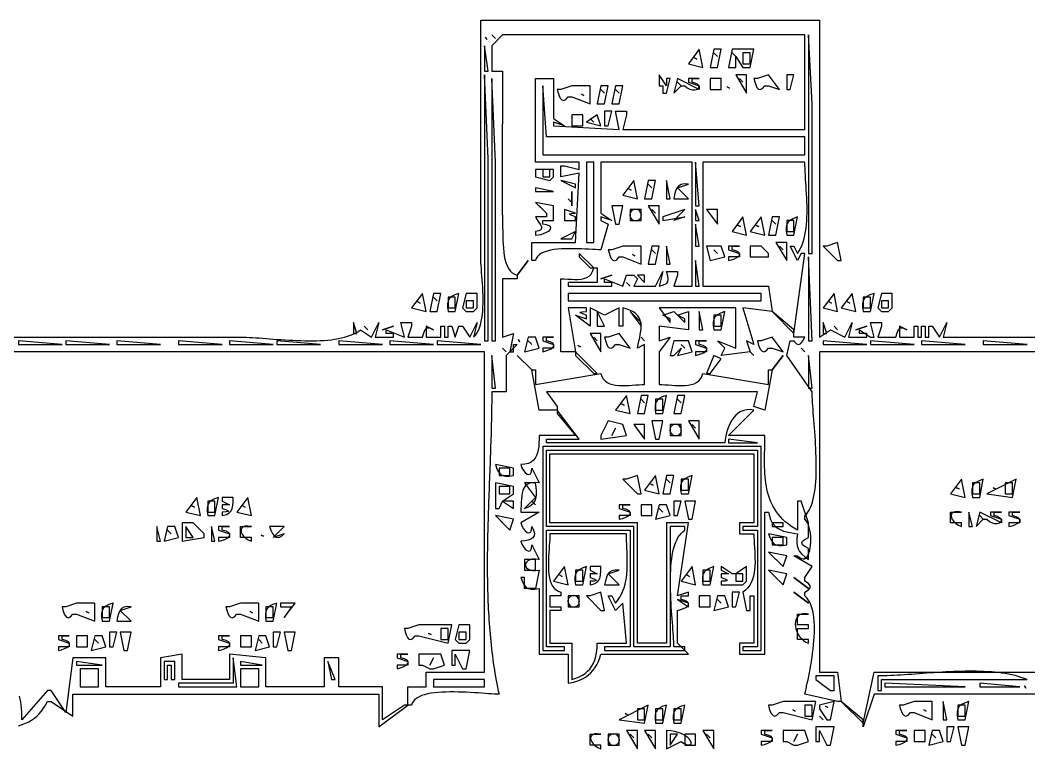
# Model space of a CAD drawing. Extents: x 0 to 1224, y 0 to 792.
# Drawn here: x 452.5 to 729.5, y 433 to 633 of the extents above; entities that cross this region are included whole.
import ezdxf

# ---------------------------------------------------------------- set-up
doc = ezdxf.new("R2010")
doc.units = 0
doc.layers.add('C7', color=7, linetype='CONTINUOUS')

msp = doc.modelspace()

# ---------------------------------------------------------------- linework, layer by layer
at = {"layer": 'C7'}
for points in [[(427, 546), (513, 546), (513.7589, 545.9922), (514.5584, 545.9701), (515.3956, 545.9352), (516.268, 545.8893), (517.1728, 545.834), (518.1074, 545.7709), (519.0689, 545.7016), (520.0548, 545.628), (521.0623, 545.5515), (522.0887, 545.4739), (523.1313, 545.3968), (524.1874, 545.3218), (525.2544, 545.2507), (526.3294, 545.185), (527.4099, 545.1265), (528.4932, 545.0767), (529.5764, 545.0374), (530.6569, 545.0102), (531.7321, 544.9967), (532.7992, 544.9986), (533.8555, 545.0175), (534.8983, 545.0552), (535.925, 545.1132), (536.9327, 545.1933), (537.9189, 545.297), (538.8808, 545.426), (539.8158, 545.582), (540.721, 545.7667), (541.5939, 545.9816), (542.4317, 546.2285), (543.2317, 546.509), (543.9912, 546.8247), (544.7076, 547.1774), (545.3781, 547.5685), (546, 548), (549, 546), (551, 550), (550, 546), (555, 546), (555, 547), (553, 547), (553, 548), (558, 546), (557, 550), (560, 550), (560, 549), (559, 546), (563, 546), (563.3352, 547.2246), (563.6949, 548.0889), (564.187, 548.5409), (564.9194, 548.5285), (566, 548), (564, 549), (564, 548), (564, 546), (567, 546), (568, 546), (568, 549), (569, 549), (569, 546), (570, 546), (570, 549), (571, 549), (572, 546), (573, 549), (574, 549), (576, 546), (578, 550), (577, 546), (577.5088, 546.5196), (577.9519, 547.1248), (578.3332, 547.8085), (578.6566, 548.5639), (578.9259, 549.384), (579.1452, 550.2618), (579.3184, 551.1903), (579.4493, 552.1627), (579.5419, 553.1718), (579.6001, 554.2109), (579.6279, 555.2729), (579.6291, 556.3509), (579.6077, 557.4378), (579.5675, 558.5269), (579.5126, 559.611), (579.4469, 560.6833), (579.3741, 561.7368), (579.2984, 562.7645), (579.2235, 563.7595), (579.1535, 564.7148), (579.0922, 565.6234), (579.0436, 566.4785), (579.0115, 567.273), (579, 568), (579, 633), (672, 633), (672, 546), (675, 548), (679, 546), (681, 550), (680, 546), (685, 546), (685, 547), (683, 547), (683, 548), (686, 546), (687, 546), (686, 550), (689, 550), (689, 549), (688, 546), (693, 546), (693.3352, 547.2246), (693.6949, 548.0889), (694.187, 548.5409), (694.9194, 548.5285), (696, 548), (694, 549), (694, 548), (694, 546), (697, 546), (698, 546), (698, 549), (699, 549), (699, 546), (700, 546), (700, 549), (701, 549), (701, 546), (702, 546), (702, 549), (703, 549), (705, 546), (707, 550), (706, 546), (1159, 546)], [(585, 629), (582, 626), (582, 619), (585, 619), (584.9993, 618.0012), (584.9975, 617.0022), (584.9946, 616.003), (584.9906, 615.0037), (584.9857, 614.0041), (584.98, 613.0045), (584.9735, 612.0047), (584.9664, 611.0047), (584.9587, 610.0047), (584.9505, 609.0045), (584.9419, 608.0042), (584.933, 607.0039), (584.9239, 606.0034), (584.9147, 605.0029), (584.9055, 604.0023), (584.8963, 603.0016), (584.8873, 602.0009), (584.8785, 601.0002), (584.87, 599.9994), (584.862, 598.9987), (584.8545, 597.9979), (584.8475, 596.9971), (584.8413, 595.9964), (584.8358, 594.9957), (584.8313, 593.995), (584.8276, 592.9943), (584.825, 591.9937), (584.8236, 590.9932), (584.8234, 589.9928), (584.8245, 588.9924), (584.827, 587.9921), (584.831, 586.992), (584.8367, 585.9919), (584.8439, 584.992), (584.853, 583.9922), (584.8639, 582.9926), (584.8768, 581.9931), (584.8917, 580.9937), (584.9087, 579.9946), (584.928, 578.9956), (584.9495, 577.9969), (584.9735, 576.9983), (585, 576), (585.0162, 575.2123), (585.0286, 574.3435), (585.0447, 573.4101), (585.0721, 572.4289), (585.1181, 571.4165), (585.1903, 570.3897), (585.2962, 569.3651), (585.4432, 568.3595), (585.6389, 567.3895), (585.8907, 566.4719), (586.2062, 565.6232), (586.5927, 564.8603), (587.0579, 564.1999), (587.6092, 563.6585), (588.254, 563.253), (589, 563), (589, 562), (585, 562), (585, 546), (588, 547), (587, 542), (588, 542), (588, 544), (589, 544), (586, 541), (586, 531), (582, 531), (581.9983, 530.0316), (581.9935, 529.0603), (581.9857, 528.0862), (581.975, 527.1092), (581.9615, 526.1296), (581.9454, 525.1473), (581.9269, 524.1625), (581.906, 523.1752), (581.883, 522.1855), (581.8579, 521.1935), (581.8309, 520.1993), (581.8022, 519.203), (581.7718, 518.2046), (581.7399, 517.2042), (581.7067, 516.2019), (581.6723, 515.1978), (581.6369, 514.1919), (581.6005, 513.1844), (581.5633, 512.1753), (581.5255, 511.1647), (581.4872, 510.1527), (581.4486, 509.1394), (581.4097, 508.1248), (581.3708, 507.109), (581.3319, 506.0921), (581.2932, 505.0742), (581.2549, 504.0554), (581.2171, 503.0357), (581.1799, 502.0153), (581.1434, 500.9942), (581.1079, 499.9724), (581.0734, 498.9501), (581.0401, 497.9274), (581.0081, 496.9043), (580.9777, 495.8809), (580.9488, 494.8573), (580.9216, 493.8336), (580.8964, 492.8099), (580.8732, 491.7861), (580.8522, 490.7625), (580.8335, 489.7391), (580.8172, 488.7159), (580.8036, 487.6932), (580.7926, 486.6708), (580.7846, 485.649), (580.7795, 484.6277), (580.7777, 483.6072), (580.7791, 482.5874), (580.784, 481.5684), (580.7924, 480.5504), (580.8046, 479.5334), (580.8206, 478.5174), (580.8406, 477.5026), (580.8648, 476.4891), (580.8933, 475.4769), (580.9262, 474.4661), (580.9636, 473.4567), (581.0058, 472.449), (581.0528, 471.4429), (581.1047, 470.4385), (581.1618, 469.4359), (581.2242, 468.4352), (581.292, 467.4365), (581.3653, 466.4398), (581.4444, 465.4453), (581.5292, 464.453), (581.62, 463.4629), (581.717, 462.4753), (581.8202, 461.4901), (581.9297, 460.5074), (582.0459, 459.5273), (582.1686, 458.55), (582.2982, 457.5754), (582.4348, 456.6037), (582.5784, 455.6349), (582.7293, 454.6691), (582.8876, 453.7064), (583.0534, 452.7469), (583.2268, 451.7907), (583.408, 450.8378), (583.5972, 449.8883), (583.7945, 448.9423), (584, 448), (583.4012, 448.0095), (582.7149, 448.0363), (581.9488, 448.0774), (581.1109, 448.1296), (580.2091, 448.1901), (579.2513, 448.2559), (578.2453, 448.324), (577.1991, 448.3913), (576.1206, 448.455), (575.0177, 448.5121), (573.8983, 448.5595), (572.7703, 448.5942), (571.6416, 448.6134), (570.5201, 448.614), (569.4136, 448.593), (568.3302, 448.5474), (567.2777, 448.4743), (566.264, 448.3707), (565.297, 448.2336), (564.3846, 448.06), (563.5347, 447.847), (562.7553, 447.5915), (562.0542, 447.2905), (561.4393, 446.9412), (560.9185, 446.5404), (560.4997, 446.0853), (560.1909, 445.5728), (560, 445), (559, 445), (559, 450), (564, 450), (564, 454), (580, 454), (580, 542), (435, 542)], [(582, 629), (583, 628), (582, 629)], [(733, 542), (672, 542), (672, 454), (677, 454), (678, 446), (677, 446), (668, 448), (668.1487, 448.6659), (668.312, 449.3994), (668.4871, 450.1952), (668.6713, 451.0479), (668.8616, 451.952), (669.0554, 452.902), (669.2497, 453.8927), (669.4418, 454.9186), (669.629, 455.9742), (669.8083, 457.0542), (669.9769, 458.1531), (670.1322, 459.2655), (670.2712, 460.386), (670.3912, 461.5093), (670.4893, 462.6298), (670.5628, 463.7422), (670.6089, 464.841), (670.6247, 465.9209), (670.6074, 466.9764), (670.5543, 468.0021), (670.4625, 468.9927), (670.3293, 469.9426), (670.1518, 470.8465), (669.9272, 471.6989), (669.6527, 472.4945), (669.3256, 473.2278), (668.9429, 473.8934), (668.502, 474.4859), (668, 475), (668, 476), (668.9628, 476.6364), (669.4442, 477.2182), (669.4442, 477.7817), (668.9628, 478.3635), (668, 479), (668, 480), (670, 483), (665, 486), (666, 486), (666.5409, 485.5106), (667.0398, 485.2205), (667.4962, 485.1135), (667.9097, 485.1733), (668.2799, 485.3837), (668.6065, 485.7285), (668.889, 486.1915), (669.1271, 486.7564), (669.3204, 487.4071), (669.4684, 488.1273), (669.5708, 488.9009), (669.6272, 489.7115), (669.6373, 490.5429), (669.6005, 491.3791), (669.5165, 492.2036), (669.385, 493.0004), (669.2055, 493.7532), (668.9776, 494.4458), (668.701, 495.0619), (668.3752, 495.5854), (668, 496), (668, 497), (668.4431, 497.4439), (668.8456, 497.9621), (669.2091, 498.5506), (669.5351, 499.2052), (669.8254, 499.922), (670.0816, 500.697), (670.3052, 501.5261), (670.498, 502.4052), (670.6616, 503.3305), (670.7976, 504.2977), (670.9076, 505.303), (670.9933, 506.3422), (671.0563, 507.4114), (671.0983, 508.5064), (671.1208, 509.6234), (671.1255, 510.7582), (671.1141, 511.9069), (671.0881, 513.0653), (671.0493, 514.2295), (670.9991, 515.3955), (670.9394, 516.5591), (670.8717, 517.7165), (670.7976, 518.8635), (670.7189, 519.9961), (670.637, 521.1103), (670.5537, 522.2021), (670.4705, 523.2675), (670.3892, 524.3023), (670.3113, 525.3026), (670.2385, 526.2644), (670.1724, 527.1836), (670.1147, 528.0562), (670.0669, 528.8782), (670.0308, 529.6455), (670.0079, 530.3541), (670, 531), (663, 541), (664, 545), (665, 545), (665.7356, 544.1613), (666.3654, 543.9429), (666.9273, 544.2438), (667.4595, 544.9631), (668, 546), (665, 546), (665, 547), (668, 569), (667, 569), (666, 567), (664, 571), (665, 571), (666, 569), (666.4638, 569.727), (666.8726, 570.4999), (667.2295, 571.3154), (667.5374, 572.1701), (667.7993, 573.0604), (668.0183, 573.9832), (668.1972, 574.9348), (668.3392, 575.9121), (668.4473, 576.9115), (668.5244, 577.9296), (668.5736, 578.9631), (668.5978, 580.0086), (668.6, 581.0627), (668.5834, 582.1219), (668.5508, 583.1829), (668.5052, 584.2423), (668.4498, 585.2967), (668.3874, 586.3426), (668.3212, 587.3768), (668.254, 588.3957), (668.1889, 589.3961), (668.1289, 590.3744), (668.077, 591.3274), (668.0362, 592.2516), (668.0095, 593.1436), (668, 594), (640, 594), (640, 560), (658, 560), (659, 553), (651, 554), (654, 544), (652, 545), (653, 542), (645, 541), (646, 543), (644, 545), (649, 543), (649, 554), (628, 554), (631, 550), (631, 551), (629, 552), (632, 553), (635, 550), (635, 551), (633, 552), (636, 553), (636, 548), (628, 549), (628, 545), (631, 546), (628, 542), (628, 533), (628.7819, 532.9817), (629.621, 532.935), (630.504, 532.8718), (631.4179, 532.8041), (632.3494, 532.7438), (633.2853, 532.703), (634.2127, 532.6936), (635.1182, 532.7276), (635.9888, 532.817), (636.8113, 532.9737), (637.5726, 533.2099), (638.2595, 533.5373), (638.8588, 533.968), (639.3574, 534.5141), (639.7422, 535.1874), (640, 536), (658, 533), (658, 537), (659, 537), (657, 526), (654, 527), (655, 531), (597, 531), (600, 527), (600, 526), (595, 526), (593, 537), (594, 537), (594, 533), (612, 536), (612.2577, 535.1874), (612.6425, 534.5141), (613.1411, 533.968), (613.7404, 533.5373), (614.4273, 533.2099), (615.1886, 532.9737), (616.0111, 532.817), (616.8817, 532.7276), (617.7872, 532.6936), (618.7146, 532.703), (619.6505, 532.7438), (620.582, 532.8041), (621.4959, 532.8718), (622.3789, 532.935), (623.218, 532.9817), (624, 533), (624, 544), (622, 543), (622.2197, 543.9788), (622.4348, 544.9312), (622.6328, 545.8546), (622.8013, 546.7462), (622.9279, 547.6035), (623.0002, 548.4237), (623.0057, 549.2042), (622.9319, 549.9423), (622.7666, 550.6353), (622.4972, 551.2806), (622.1113, 551.8754), (621.5965, 552.4172), (620.9404, 552.9032), (620.1306, 553.3308), (619.1546, 553.6972), (618, 554), (618, 549), (617, 549), (617, 554), (613, 552), (609, 554), (609, 549), (605, 552), (608, 551), (608, 552), (607.0021, 552.3548), (606.4176, 552.6342), (606.3321, 552.8361), (606.831, 552.9587), (608, 553), (608, 554), (603, 554), (605, 542), (601, 542), (601, 562), (601.9253, 561.9784), (602.8691, 561.9293), (603.8164, 561.8757), (604.752, 561.8406), (605.6608, 561.8472), (606.5276, 561.9186), (607.3373, 562.0778), (608.0748, 562.348), (608.7249, 562.7522), (609.2726, 563.3135), (609.7026, 564.0551), (610, 565), (611, 565), (611, 561), (603, 561), (603, 560), (615, 560), (615, 561), (613, 561), (613, 562), (618, 560), (619, 563), (621, 563), (622, 562), (621, 560), (627, 560), (629, 564), (628, 560), (629.1973, 560.3221), (629.9753, 560.7105), (630.3893, 561.2187), (630.4946, 561.9005), (630.3464, 562.8097), (630, 564), (633, 564), (633, 563), (632, 560), (637, 560), (637, 594), (612, 594), (612, 581), (612, 580), (615, 578), (612, 579), (612, 578), (614, 577), (612, 570), (611.3062, 570.0081), (610.5159, 570.0343), (609.6419, 570.0733), (608.6967, 570.12), (607.693, 570.1691), (606.6435, 570.2153), (605.5607, 570.2534), (604.4574, 570.2782), (603.3463, 570.2843), (602.2398, 570.2667), (601.1508, 570.2199), (600.0918, 570.1389), (599.0755, 570.0182), (598.1145, 569.8528), (597.2215, 569.6373), (596.4092, 569.3666), (595.6902, 569.0353), (595.0771, 568.6382), (594.5826, 568.1701), (594.2193, 567.6258), (594, 567), (593, 567), (593, 572), (605, 572), (606, 591), (601, 590), (601, 593), (602, 593), (606, 592), (606, 594), (594, 594), (594, 617), (599, 617), (599, 607), (599, 606), (602, 604), (599, 605), (599, 604), (617, 603), (616, 608), (619, 608), (619, 607), (618, 603), (668, 603), (668, 629), (585, 629)], [(669, 629), (669, 569), (670, 569), (670, 610), (669, 629)], [(580.333313, 628.333313), (580.666687, 627.666687), (580.333313, 628.333313)], [(580, 626), (580, 619), (581, 619), (580, 626)], [(639, 625), (636, 621), (640, 620), (639, 625)], [(643, 625), (642, 620), (643, 620), (644, 620), (645, 625), (643, 625)], [(643, 624), (644, 623), (643, 624)], [(648, 625), (647, 620), (648, 620), (649, 620), (649, 623), (651, 620), (653, 620), (654, 625), (648, 625)], [(648, 624), (649, 623), (648, 624)], [(651, 624), (651, 621), (653, 621), (653, 624), (651, 624)], [(637.666687, 622.666687), (638.333313, 622.333313), (637.666687, 622.666687)], [(580, 618), (580, 545), (581, 545), (581, 595), (580, 618)], [(628, 618), (628, 615), (629, 615), (629, 613), (630, 613), (631, 617), (630, 617), (630, 615), (628, 618)], [(649, 618), (652, 613), (652, 618), (649, 618)], [(658, 618), (655, 617), (654, 617), (654.2118, 616.0964), (654.4905, 615.2551), (654.8393, 614.5622), (655.2614, 614.104), (655.7601, 613.9667), (656.3385, 614.2366), (657, 615), (658, 615), (661, 614), (658, 618)], [(663, 618), (663, 614), (664, 614), (665, 618), (663, 618)], [(582, 617), (582, 545), (583, 545), (583, 594), (582, 617)], [(596, 615), (596, 596), (668, 596), (668, 601), (597, 601), (596, 615)], [(604, 615), (601, 614), (600, 614), (600.2117, 613.0964), (600.4904, 612.2551), (600.8392, 611.5622), (601.2614, 611.1041), (601.7601, 610.9668), (602.3385, 611.2367), (603, 612), (604, 612), (609, 610), (609, 615), (604, 615)], [(612, 615), (611, 610), (612, 610), (613, 610), (614, 615), (612, 615)], [(616, 615), (615, 610), (616, 610), (617, 610), (618, 615), (616, 615)], [(636, 617), (636, 616), (639, 615), (639, 614), (633, 617), (632, 613), (634, 615), (635, 615), (635.7083, 614.4303), (636.4155, 614.0652), (637.0924, 613.879), (637.7098, 613.8458), (638.2384, 613.9399), (638.6491, 614.1356), (638.9126, 614.4071), (638.9997, 614.7286), (638.8812, 615.0744), (638.5279, 615.4187), (637.9105, 615.7358), (637, 616), (637, 617), (639, 617), (636, 617)], [(633, 616), (634, 615), (633, 616)], [(642, 617), (642, 614), (643, 614), (644, 614), (645, 614), (645, 617), (644, 617), (642, 617)], [(650, 617), (651, 616), (650, 617)], [(606.666687, 612.666687), (607.333313, 612.333313), (606.666687, 612.666687)], [(612, 614), (613, 613), (612, 614)], [(616, 614), (617, 613), (616, 614)], [(646.666687, 614.666687), (647.333313, 614.333313), (646.666687, 614.666687)], [(604, 607), (604, 604), (605, 604), (606, 604), (607, 604), (607, 607), (606, 607), (604, 607)], [(608, 605), (612, 604), (611, 607), (608, 605)], [(613, 608), (613, 604), (614, 604), (615, 608), (613, 608)], [(609, 606), (610, 605), (609, 606)], [(608, 594), (608, 572), (610, 572), (610, 594), (608, 594)], [(638, 594), (638, 582), (639, 582), (638, 594)], [(594, 592), (594, 590), (598, 589), (599, 590), (599, 592), (594, 592)], [(596, 592), (596, 590), (598, 590), (598, 592), (596, 592)], [(601, 589), (605, 587), (605, 588), (601, 589)], [(621, 589), (618, 585), (622, 584), (621, 589)], [(625, 589), (624, 584), (625, 584), (626, 584), (627, 589), (625, 589)], [(625, 588), (626, 587), (625, 588)], [(630, 589), (630, 584), (631, 584), (630, 589)], [(632, 584), (636, 584), (633, 587), (636, 588), (634.866, 588.0624), (633.9871, 587.8794), (633.3227, 587.4714), (632.8323, 586.859), (632.4754, 586.0626), (632.2114, 585.1028), (632, 584)], [(594, 587), (594, 586), (599, 586), (594, 587)], [(604, 586), (604, 582), (604, 586)], [(619.666687, 586.666687), (620.333313, 586.333313), (619.666687, 586.666687)], [(594, 583), (597, 580), (597, 579), (594, 579), (594.4769, 578.2033), (594.9554, 577.4909), (595.3664, 576.8629), (595.6411, 576.3197), (595.7107, 575.8615), (595.5063, 575.4886), (594.959, 575.2013), (594, 575), (594, 574), (594.735, 574.0641), (595.4817, 574.2083), (596.2056, 574.4188), (596.8722, 574.6816), (597.4469, 574.9828), (597.8953, 575.3086), (598.1828, 575.645), (598.275, 575.9781), (598.1373, 576.2941), (597.7352, 576.579), (597.0343, 576.8189), (596, 577), (596, 578), (599, 578), (599, 582), (594, 583)], [(595, 582), (596, 581), (595, 582)], [(603, 584), (604, 583), (603, 584)], [(615, 582), (616, 577), (617, 577), (618, 582), (615, 582)], [(625, 582), (628, 577), (628, 582), (625, 582)], [(602, 581), (602, 578), (605, 578), (605, 579), (604.0021, 579.3549), (603.4176, 579.6342), (603.3321, 579.8361), (603.831, 579.9587), (605, 580), (602, 581)], [(620.602661, 580.843384), (620.0654, 580.2691), (619.8974, 579.6017), (620.0357, 578.9351), (620.4177, 578.3633), (620.9804, 577.9802), (621.6612, 577.88), (622.3973, 578.1566), (622.9344, 578.7307), (623.1024, 579.3981), (622.9641, 580.0647), (622.5822, 580.6366), (622.0194, 581.0196), (621.3386, 581.1199), (620.6026, 580.8434)], [(620, 581), (620, 578), (623, 578), (623, 581), (620, 581)], [(626, 581), (627, 580), (626, 581)], [(629, 579), (629, 578), (635, 579), (632, 578), (635, 581), (629, 579)], [(638, 581), (638, 578), (639, 578), (638, 581)], [(641, 581), (644, 577), (644, 581), (643, 581), (641, 581)], [(651, 579), (648, 575), (652, 574), (651, 579)], [(656, 579), (653, 575), (657, 574), (656, 579)], [(659, 579), (658, 574), (659, 574), (660, 574), (661, 579), (659, 579)], [(663, 574), (665, 574), (666, 579), (664.8519, 578.5726), (663.991, 578.1199), (663.389, 577.5998), (663.0172, 576.9699), (662.8475, 576.1881), (662.8512, 575.2122), (663, 574)], [(638, 577), (638, 571), (639, 571), (638, 577)], [(649.666687, 576.666687), (650.333313, 576.333313), (649.666687, 576.666687)], [(654.666687, 576.666687), (655.333313, 576.333313), (654.666687, 576.666687)], [(659, 578), (660, 577), (659, 578)], [(663, 578), (663, 575), (665, 575), (665, 578), (663, 578)], [(601, 573), (604, 573), (605, 575), (601, 573)], [(618, 571), (615, 570), (614, 570), (614.2117, 569.0964), (614.4904, 568.2551), (614.8392, 567.5622), (615.2614, 567.104), (615.7601, 566.9667), (616.3385, 567.2366), (617, 568), (618, 568), (623, 566), (623, 571), (618, 571)], [(626, 571), (625, 566), (626, 566), (627, 566), (628, 571), (626, 571)], [(630, 571), (630, 566), (631, 566), (630, 571)], [(641, 571), (642, 567), (646, 568), (645, 571), (641, 571)], [(647, 571), (647, 570), (650, 569), (650, 568), (647, 568), (647, 567), (647.8899, 567.2117), (648.6848, 567.4919), (649.342, 567.8242), (649.8187, 568.1925), (650.0722, 568.5802), (650.0599, 568.9711), (649.7388, 569.3489), (649.0665, 569.6973), (648, 570), (648, 571), (650, 571), (647, 571)], [(653, 571), (653, 568), (654, 568), (658, 568), (658, 569), (656, 571), (653, 571)], [(660, 572), (663, 567), (663, 572), (660, 572)], [(661, 571), (662, 570), (661, 571)], [(677, 572), (674, 571), (673, 571), (677, 567), (678, 567), (677, 572)], [(606, 569), (606, 568), (609, 565), (610, 565), (606, 569)], [(620.666687, 568.666687), (621.333313, 568.333313), (620.666687, 568.666687)], [(626, 570), (627, 569), (626, 570)], [(643, 570), (644, 569), (643, 570)], [(669, 568), (669, 545), (670, 545), (669, 568)], [(592, 567), (589, 563), (592, 567)], [(638, 567), (638, 560), (639, 560), (638, 567)], [(612, 562), (615, 563), (612, 562)], [(622, 563), (624, 561), (624, 563), (622, 563)], [(619, 561), (620, 560), (619, 561)], [(563, 558), (560, 554), (564, 553), (563, 558)], [(566, 558), (565, 553), (566, 553), (567, 553), (568, 558), (566, 558)], [(566, 557), (567, 556), (566, 557)], [(570, 553), (572, 553), (573, 558), (571.8519, 557.5726), (570.991, 557.1199), (570.389, 556.5998), (570.0172, 555.9699), (569.8475, 555.1881), (569.8512, 554.2122), (570, 553)], [(570, 557), (570, 554), (572, 554), (572, 557), (570, 557)], [(575, 558), (574, 554), (575, 553), (577, 553), (578, 554), (578, 558), (575, 558)], [(603, 558), (603, 556), (656, 556), (656, 558), (603, 558)], [(676, 558), (673, 554), (677, 553), (676, 558)], [(681, 558), (678, 554), (682, 553), (681, 558)], [(684, 553), (686, 553), (687, 558), (685.8519, 557.5726), (684.991, 557.1199), (684.389, 556.5998), (684.0172, 555.9699), (683.8475, 555.1881), (683.8512, 554.2122), (684, 553)], [(684, 557), (684, 554), (686, 554), (686, 557), (684, 557)], [(689, 558), (688, 554), (689, 553), (691, 553), (692, 554), (692, 558), (689, 558)], [(561.666687, 555.666687), (562.333313, 555.333313), (561.666687, 555.666687)], [(575, 556), (575, 554), (577, 554), (577, 556), (575, 556)], [(674.666687, 555.666687), (675.333313, 555.333313), (674.666687, 555.666687)], [(679.666687, 555.666687), (680.333313, 555.333313), (679.666687, 555.666687)], [(689, 556), (689, 554), (691, 554), (691, 556), (689, 556)], [(611, 553), (611, 549), (612, 549), (613, 549), (611, 553)], [(620, 553), (623, 549), (623, 550), (620, 553)], [(639, 553), (639, 548), (640, 548), (639, 553)], [(643, 548), (645, 548), (646, 553), (644.8519, 552.5726), (643.991, 552.1199), (643.389, 551.5998), (643.0172, 550.9699), (642.8475, 550.1881), (642.8512, 549.2122), (643, 548)], [(643, 552), (643, 549), (645, 549), (645, 552), (643, 552)], [(659, 553), (665, 547), (665, 548), (659, 553)], [(544, 550), (544, 547), (545, 547), (544, 550)], [(547, 549), (548, 548), (547, 549)], [(552, 548), (555, 549), (552, 548)], [(673, 550), (673, 547), (674, 547), (673, 550)], [(676, 549), (677, 548), (676, 549)], [(682, 548), (685, 549), (682, 548)], [(592, 546), (591, 542), (595, 543), (594, 546), (592, 546)], [(596, 546), (596, 545), (599, 544), (599, 543), (596, 543), (596, 542), (596.8898, 542.2117), (597.6847, 542.4919), (598.3419, 542.8242), (598.8187, 543.1924), (599.0722, 543.5801), (599.0598, 543.9711), (598.7388, 544.3489), (598.0664, 544.6973), (597, 545), (597, 546), (599, 546), (596, 546)], [(609, 547), (612, 542), (612, 547), (609, 547)], [(610, 546), (611, 545), (610, 546)], [(617, 547), (614, 546), (613, 546), (613.2118, 545.0964), (613.4905, 544.2551), (613.8393, 543.5622), (614.2614, 543.104), (614.7601, 542.9667), (615.3385, 543.2366), (616, 544), (617, 544), (620, 543), (617, 547)], [(623, 546), (624, 545), (623, 546)], [(659, 546), (656, 545), (655, 545), (655.2117, 544.0964), (655.4904, 543.2551), (655.8392, 542.5622), (656.2613, 542.104), (656.76, 541.9667), (657.3385, 542.2366), (658, 543), (659, 543), (662, 542), (659, 546)], [(452, 545), (452, 544), (464, 544), (452, 545)], [(465, 545), (465, 544), (477, 544), (465, 545)], [(479, 545), (479, 544), (491, 544), (479, 545)], [(496, 545), (496, 544), (508, 544), (496, 545)], [(510, 545), (510, 544), (522, 544), (510, 545)], [(523, 545), (523, 544), (535, 544), (523, 545)], [(540, 545), (540, 544), (552, 544), (540, 545)], [(554, 545), (554, 544), (566, 544), (554, 545)], [(567, 545), (567, 544), (579, 544), (567, 545)], [(585, 543), (586, 542), (585, 543)], [(589.333313, 545.333313), (589.666687, 544.666687), (589.333313, 545.333313)], [(592, 545), (593, 544), (592, 545)], [(605.666687, 543.666687), (606.333313, 543.333313), (605.666687, 543.666687)], [(632, 545), (631, 541), (632, 541), (634, 543), (633, 541), (637, 542), (636, 545), (632, 545)], [(634, 544), (635, 543), (634, 544)], [(638, 545), (638, 544), (641, 543), (641, 542), (638, 542), (638, 541), (638.8898, 541.2117), (639.6847, 541.4919), (640.3419, 541.8242), (640.8187, 542.1924), (641.0722, 542.5801), (641.0599, 542.9711), (640.7389, 543.3489), (640.0665, 543.6973), (639, 544), (639, 545), (641, 545), (638, 545)], [(667, 543), (668, 542), (667, 543)], [(673, 545), (673, 544), (685, 544), (673, 545)], [(686, 545), (686, 544), (698, 544), (686, 545)], [(700, 545), (700, 544), (712, 544), (700, 545)], [(717, 545), (717, 544), (729, 544), (717, 545)], [(582, 541), (582, 532), (583, 532), (582, 541)], [(589, 541), (593, 537), (589, 541)], [(605, 542), (605, 541), (610, 536), (611, 536), (605, 542)], [(643, 541), (641, 536), (642, 536), (645, 540), (643, 541)], [(653, 542), (654, 541), (653, 542)], [(662, 541), (659, 537), (662, 541)], [(669, 541), (669, 532), (670, 532), (669, 541)], [(619, 530), (616, 526), (620, 525), (619, 530)], [(623, 530), (622, 525), (623, 525), (624, 525), (625, 530), (623, 530)], [(627, 525), (629, 525), (630, 530), (628.8519, 529.5726), (627.991, 529.12), (627.389, 528.5998), (627.0172, 527.9699), (626.8475, 527.1881), (626.8512, 526.2122), (627, 525)], [(633, 530), (632, 525), (633, 525), (634, 525), (635, 530), (633, 530)], [(617.666687, 527.666687), (618.333313, 527.333313), (617.666687, 527.666687)], [(623, 529), (624, 528), (623, 529)], [(627, 529), (627, 526), (629, 526), (629, 529), (627, 529)], [(633, 529), (634, 528), (633, 529)], [(646, 517), (597, 517), (597, 518), (606, 518), (600, 526), (600, 525), (605, 519), (595, 519), (594.9856, 517.9644), (594.9556, 516.9597), (594.8928, 515.9967), (594.7798, 515.0864), (594.5994, 514.2395), (594.3344, 513.467), (593.9674, 512.7796), (593.4813, 512.1882), (592.8588, 511.7037), (592.0825, 511.3369), (591.1353, 511.0987), (590, 511), (590.2717, 510.1614), (590.6803, 509.4138), (591.1721, 508.8136), (591.6935, 508.4172), (592.1906, 508.2812), (592.6098, 508.462), (592.8975, 509.0161), (593, 510), (595, 506), (593.9364, 506.0959), (593.0409, 506.0391), (592.2986, 505.8421), (591.6946, 505.5174), (591.2142, 505.0776), (590.8424, 504.535), (590.5644, 503.9023), (590.3655, 503.1919), (590.2307, 502.4164), (590.1452, 501.5883), (590.0943, 500.72), (590.063, 499.8242), (590.0365, 498.9134), (590, 498), (595, 498), (590, 495), (590.2717, 494.1614), (590.6803, 493.4138), (591.1721, 492.8136), (591.6935, 492.4172), (592.1906, 492.2812), (592.6098, 492.462), (592.8975, 493.0161), (593, 494), (593.5029, 492.993), (593.7052, 492.1528), (593.6318, 491.4683), (593.3075, 490.9287), (592.7573, 490.5229), (592.006, 490.2401), (591.0786, 490.0695), (590, 490), (590.2717, 489.1614), (590.6803, 488.4138), (591.1721, 487.8136), (591.6935, 487.4172), (592.1906, 487.2812), (592.6098, 487.462), (592.8975, 488.0161), (593, 489), (595, 485), (594.0012, 485.0882), (593.1561, 485.0369), (592.4646, 484.8691), (591.9268, 484.6083), (591.5426, 484.2776), (591.3122, 483.9004), (591.2353, 483.4999), (591.3122, 483.0994), (591.5426, 482.7222), (591.9268, 482.3915), (592.4646, 482.1307), (593.1561, 481.963), (594.0012, 481.9116), (595, 482), (594, 477), (591, 477), (591, 480), (590, 480), (590.4272, 478.8519), (590.8799, 477.9911), (591.4, 477.389), (592.0299, 477.0172), (592.8117, 476.8474), (593.7877, 476.8511), (595, 477), (595, 459), (603, 459), (603, 451), (604.0949, 451.2055), (605.1151, 451.4732), (606.0625, 451.8049), (606.9394, 452.2021), (607.7478, 452.6665), (608.4898, 453.1997), (609.1674, 453.8035), (609.7828, 454.4795), (610.3381, 455.2293), (610.8354, 456.0546), (611.2767, 456.957), (611.6642, 457.9382), (612, 459), (636, 459), (633, 462), (633, 471), (633.8898, 471.2117), (634.6847, 471.4919), (635.3419, 471.8242), (635.8187, 472.1925), (636.0722, 472.5802), (636.0599, 472.9711), (635.7389, 473.3489), (635.0665, 473.6973), (634, 474), (634, 475), (636, 475), (636, 476), (633, 475), (636, 495), (630, 495), (630, 462), (622, 462), (622, 495), (598, 495), (598, 514), (654, 514), (654, 495), (650, 495), (650, 492), (654, 492), (654.0144, 491.1297), (654.0523, 490.2155), (654.1053, 489.2652), (654.1648, 488.2866), (654.2226, 487.2877), (654.2703, 486.276), (654.2994, 485.2596), (654.3017, 484.2463), (654.2686, 483.2437), (654.1919, 482.2599), (654.0632, 481.3025), (653.874, 480.3795), (653.6159, 479.4985), (653.2807, 478.6676), (652.8598, 477.8945), (652.345, 477.1869), (651.7279, 476.5528), (651, 476), (652, 471), (653, 471), (653, 475), (654, 475), (654, 462), (650, 462), (650, 459), (657, 459), (657, 498), (658, 498), (658.2374, 496.9076), (658.5582, 495.9682), (658.9607, 495.1682), (659.4434, 494.494), (660.0047, 493.932), (660.643, 493.4687), (661.3566, 493.0905), (662.1441, 492.7837), (663.0037, 492.5348), (663.934, 492.3303), (664.9333, 492.1565), (666, 492), (665.8117, 490.7627), (665.7594, 489.6886), (665.8556, 488.7476), (666.1126, 487.9102), (666.5431, 487.1465), (667.1594, 486.4268), (667.9742, 485.7212), (669, 485), (669, 488), (667.9764, 488.5348), (667.3622, 489.0278), (667.1575, 489.4999), (667.3622, 489.972), (667.9763, 490.4651), (669, 491), (669, 492), (669, 495), (667, 501), (666, 501), (666, 493), (665.055, 493.5509), (664.1773, 494.1252), (663.3644, 494.7222), (662.6139, 495.3411), (661.9233, 495.9815), (661.2901, 496.6425), (660.712, 497.3236), (660.1865, 498.0242), (659.7111, 498.7436), (659.2835, 499.4811), (658.901, 500.2361), (658.5615, 501.0081), (658.2622, 501.7962), (658.001, 502.5999), (657.7752, 503.4186), (657.5824, 504.2516), (657.4203, 505.0982), (657.2863, 505.9578), (657.1781, 506.8298), (657.0931, 507.7136), (657.029, 508.6084), (656.9832, 509.5137), (656.9534, 510.4288), (656.9371, 511.3531), (656.9319, 512.2859), (656.9353, 513.2265), (656.9449, 514.1744), (656.9582, 515.1289), (656.9728, 516.0893), (656.9863, 517.0551), (656.9961, 518.0255), (657, 519), (647, 519), (654, 526), (652.9899, 526.1241), (652.0573, 526.0832), (651.2, 525.8916), (650.4157, 525.5634), (649.7025, 525.1128), (649.0581, 524.554), (648.4803, 523.9013), (647.967, 523.1687), (647.5161, 522.3706), (647.1255, 521.5211), (646.7928, 520.6345), (646.5161, 519.7248), (646.2932, 518.8064), (646.1218, 517.8934), (646, 517)], [(614, 523), (612, 519), (612, 518), (619, 519), (618, 522), (614, 523)], [(616, 521), (615, 519), (616, 521)], [(621, 522), (624, 518), (624, 522), (623, 522), (621, 522)], [(626, 523), (627, 518), (628, 518), (629, 523), (626, 523)], [(631.602661, 521.843384), (631.0654, 521.2691), (630.8974, 520.6017), (631.0358, 519.9351), (631.4177, 519.3632), (631.9804, 518.9802), (632.6612, 518.88), (633.3973, 519.1566), (633.9344, 519.7307), (634.1024, 520.3981), (633.9641, 521.0647), (633.5822, 521.6366), (633.0194, 522.0196), (632.3386, 522.1199), (631.6026, 521.8434)], [(631, 522), (631, 519), (634, 519), (634, 522), (631, 522)], [(636, 523), (639, 518), (639, 523), (636, 523)], [(637, 522), (638, 521), (637, 522)], [(647, 518), (647, 517), (655, 517), (647, 518)], [(596, 516), (596, 460), (602, 460), (602, 461), (597, 461), (597, 493), (620, 493), (620, 461), (613, 461), (613, 460), (635, 460), (635, 461), (632, 461), (631.9918, 461.6554), (631.9685, 462.3717), (631.9321, 463.1446), (631.8843, 463.97), (631.827, 464.8438), (631.7622, 465.7618), (631.6916, 466.7199), (631.6172, 467.7139), (631.5408, 468.7397), (631.4643, 469.7932), (631.3896, 470.8702), (631.3186, 471.9666), (631.2531, 473.0782), (631.1949, 474.2008), (631.1461, 475.3304), (631.1083, 476.4628), (631.0836, 477.5939), (631.0738, 478.7195), (631.0807, 479.8354), (631.1063, 480.9375), (631.1524, 482.0218), (631.2209, 483.084), (631.3136, 484.12), (631.4324, 485.1256), (631.5793, 486.0967), (631.756, 487.0293), (631.9645, 487.919), (632.2066, 488.7618), (632.4842, 489.5536), (632.7991, 490.2902), (633.1533, 490.9674), (633.5486, 491.5811), (633.9869, 492.1272), (634.4701, 492.6015), (635, 493), (635, 494), (631, 494), (631, 461), (621, 461), (621, 494), (597, 494), (597, 515), (655, 515), (655, 494), (651, 494), (651, 493), (655, 493), (655, 461), (651, 461), (651, 460), (656, 460), (656, 516), (596, 516)], [(583, 511), (583.4272, 509.8519), (583.8799, 508.9911), (584.4, 508.389), (585.0299, 508.0172), (585.8117, 507.8474), (586.7877, 507.8511), (588, 508), (588, 510), (583, 511)], [(584, 510), (584, 508), (587, 508), (587, 510), (584, 510)], [(622, 508), (619, 507), (618, 507), (622, 503), (623, 503), (622, 508)], [(627, 508), (624, 504), (628, 503), (627, 508)], [(630, 508), (629, 503), (630, 503), (631, 503), (632, 508), (630, 508)], [(630, 507), (631, 506), (630, 507)], [(634, 503), (636, 503), (637, 508), (635.8519, 507.5726), (634.9911, 507.12), (634.389, 506.5998), (634.0173, 505.97), (633.8475, 505.1882), (633.8512, 504.2122), (634, 503)], [(634, 507), (634, 504), (636, 504), (636, 507), (634, 507)], [(711, 507), (708, 503), (712, 502), (711, 507)], [(714, 502), (716, 502), (717, 507), (715.8519, 506.5726), (714.9911, 506.12), (714.389, 505.5998), (714.0173, 504.9699), (713.8475, 504.1881), (713.8512, 503.2122), (714, 502)], [(718, 503), (725, 502), (726, 507), (718, 503)], [(583, 506), (583, 499), (584, 499), (585, 501), (588, 499), (588, 500), (588, 501), (585, 501), (588, 503), (588, 505), (583, 506)], [(584, 505), (584, 503), (587, 503), (587, 505), (584, 505)], [(591, 506), (594, 502), (591, 499), (592.1163, 499.4525), (592.9674, 499.9711), (593.5829, 500.5623), (593.9927, 501.2327), (594.2266, 501.9887), (594.3145, 502.8369), (594.2861, 503.7838), (594.1713, 504.836), (594, 506), (591, 506)], [(625.666687, 505.666656), (626.333313, 505.333344), (625.666687, 505.666656)], [(709.666687, 504.666656), (710.333313, 504.333344), (709.666687, 504.666656)], [(714, 506), (714, 503), (716, 503), (716, 506), (714, 506)], [(719.666687, 504.666656), (720.333313, 504.333344), (719.666687, 504.666656)], [(723, 506), (723, 503), (725, 503), (725, 506), (723, 506)], [(501, 502), (498, 498), (502, 497), (501, 502)], [(504, 497), (506, 497), (507, 502), (505.8519, 501.5726), (504.9911, 501.12), (504.389, 500.5998), (504.0172, 499.97), (503.8474, 499.1882), (503.8511, 498.2122), (504, 497)], [(508, 502), (508, 501), (510, 500), (508, 500), (508, 499), (508.9978, 498.645), (509.5823, 498.3657), (509.6678, 498.1638), (509.1689, 498.0412), (508, 498), (508, 497), (509.1243, 497.3259), (509.919, 497.7538), (510.4426, 498.3001), (510.7538, 498.9814), (510.9113, 499.8141), (510.9738, 500.8148), (511, 502), (508, 502)], [(515, 502), (512, 498), (516, 497), (515, 502)], [(499.666656, 499.666656), (500.333344, 499.333344), (499.666656, 499.666656)], [(504, 501), (504, 498), (506, 498), (506, 501), (504, 501)], [(513.666687, 499.666656), (514.333313, 499.333344), (513.666687, 499.666656)], [(593, 501), (594, 500), (593, 501)], [(617, 500), (617, 499), (620, 498), (620, 497), (617, 497), (617, 496), (617.8898, 496.2117), (618.6847, 496.4919), (619.3419, 496.8242), (619.8187, 497.1925), (620.0722, 497.5802), (620.0599, 497.9711), (619.7389, 498.3489), (619.0665, 498.6973), (618, 499), (618, 500), (620, 500), (617, 500)], [(623, 500), (623, 497), (624, 497), (625, 497), (626, 497), (626, 500), (625, 500), (623, 500)], [(628, 500), (627, 496), (631, 497), (630, 500), (628, 500)], [(628, 499), (629, 498), (628, 499)], [(632, 501), (632, 497), (633, 497), (634, 501), (632, 501)], [(635, 501), (636, 496), (637, 496), (638, 501), (635, 501)], [(583, 497), (587, 493), (588, 496), (583, 497)], [(584, 496), (585, 495), (584, 496)], [(711, 494), (711, 495), (708, 495), (708, 498), (711, 498), (709.9802, 498.1463), (709.1989, 498.0889), (708.6445, 497.8617), (708.3055, 497.4985), (708.1705, 497.0334), (708.2279, 496.5002), (708.4663, 495.9328), (708.8742, 495.3651), (709.4401, 494.8312), (710.1525, 494.3648), (711, 494)], [(713, 498), (713, 494), (714, 494), (713, 498)], [(719, 498), (719, 497), (722, 496), (722, 495), (716, 498), (715, 494), (717, 496), (718, 496), (718.7083, 495.4303), (719.4155, 495.0652), (720.0925, 494.8789), (720.7098, 494.8458), (721.2384, 494.9399), (721.6491, 495.1356), (721.9126, 495.4071), (721.9997, 495.7286), (721.8812, 496.0744), (721.5279, 496.4187), (720.9105, 496.7358), (720, 497), (720, 498), (722, 498), (719, 498)], [(716, 497), (717, 496), (716, 497)], [(724, 498), (724, 497), (727, 496), (727, 495), (724, 495), (724, 494), (724.8898, 494.2117), (725.6848, 494.4919), (726.342, 494.8242), (726.8187, 495.1925), (727.0723, 495.5802), (727.0599, 495.9711), (726.7389, 496.3489), (726.0665, 496.6973), (725, 497), (725, 498), (727, 498), (724, 498)], [(490, 494), (490, 490), (491, 490), (490, 494)], [(493, 494), (492, 490), (496, 491), (495, 494), (493, 494)], [(497, 495), (497, 490), (503, 491), (503, 492), (500, 495), (497, 495)], [(498, 494), (498, 491), (499, 491), (500, 491), (498, 494)], [(505, 494), (505, 490), (506, 490), (505, 494)], [(507, 494), (507, 493), (510, 492), (510, 491), (507, 491), (507, 490), (507.8898, 490.2117), (508.6847, 490.4919), (509.3419, 490.8242), (509.8187, 491.1924), (510.0723, 491.5801), (510.0599, 491.9711), (509.7389, 492.3489), (509.0665, 492.6973), (508, 493), (508, 494), (510, 494), (507, 494)], [(516, 490), (516, 491), (513, 491), (513, 494), (516, 494), (514.9802, 494.1463), (514.1989, 494.0889), (513.6445, 493.8617), (513.3055, 493.4985), (513.1705, 493.0334), (513.2279, 492.5002), (513.4663, 491.9328), (513.8742, 491.3651), (514.4401, 490.8312), (515.1525, 490.3648), (516, 490)], [(521, 494), (521.3568, 493.0001), (521.7618, 492.1368), (522.229, 491.471), (522.7723, 491.0636), (523.4059, 490.9753), (524.1438, 491.2671), (525, 492), (522, 491), (525, 494), (521, 494)], [(659, 495), (659, 494), (662, 494), (662, 495), (659, 495)], [(493, 493), (494, 492), (493, 493)], [(518.666687, 491.666656), (519.333313, 491.333344), (518.666687, 491.666656)], [(598, 492), (597.985, 491.2954), (597.9449, 490.5112), (597.8867, 489.659), (597.8175, 488.7502), (597.7444, 487.7966), (597.6745, 486.8097), (597.6149, 485.8012), (597.5726, 484.7827), (597.5548, 483.7656), (597.5685, 482.7618), (597.6209, 481.7827), (597.7189, 480.84), (597.8698, 479.9452), (598.0806, 479.11), (598.3583, 478.346), (598.7102, 477.6648), (599.1431, 477.078), (599.6644, 476.5972), (600.281, 476.234), (601, 476), (601, 475), (598, 475), (598, 472), (601, 472), (601, 471), (598, 471), (598, 462), (604, 462), (604, 452), (605.0755, 452.3479), (606.0419, 452.7491), (606.9042, 453.2044), (607.6677, 453.7146), (608.3375, 454.2804), (608.9187, 454.9025), (609.4165, 455.5818), (609.836, 456.3189), (610.1826, 457.1147), (610.4612, 457.9699), (610.6771, 458.8853), (610.8354, 459.8616), (610.9413, 460.8995), (611, 462), (619, 462), (618, 473), (616, 471), (614, 475), (615, 475), (616, 473), (616.621, 473.7839), (617.1597, 474.601), (617.6215, 475.4487), (618.0119, 476.3243), (618.3363, 477.2252), (618.6002, 478.1488), (618.8091, 479.0925), (618.9684, 480.0536), (619.0835, 481.0296), (619.16, 482.0179), (619.2033, 483.0158), (619.2189, 484.0208), (619.2122, 485.0302), (619.1886, 486.0413), (619.1537, 487.0517), (619.1129, 488.0586), (619.0717, 489.0595), (619.0355, 490.0518), (619.0097, 491.0328), (619, 492), (598, 492)], [(658, 492), (658.4272, 490.8519), (658.8799, 489.9911), (659.4, 489.389), (660.0299, 489.0172), (660.8117, 488.8474), (661.7877, 488.8511), (663, 489), (663, 491), (658, 492)], [(659, 491), (659, 489), (662, 489), (662, 491), (659, 491)], [(591, 485), (591, 482), (594, 482), (594, 485), (591, 485)], [(658, 487), (662, 483), (663, 486), (658, 487)], [(659, 486), (660, 485), (659, 486)], [(602, 483), (599, 479), (603, 478), (602, 483)], [(605, 478), (607, 478), (608, 483), (606.8519, 482.5726), (605.9911, 482.12), (605.389, 481.5998), (605.0173, 480.97), (604.8475, 480.1882), (604.8512, 479.2122), (605, 478)], [(605, 482), (605, 479), (607, 479), (607, 482), (605, 482)], [(609, 483), (609, 482), (611, 481), (609, 481), (609, 480), (609.9978, 479.645), (610.5822, 479.3657), (610.6678, 479.1638), (610.1688, 479.0412), (609, 479), (609, 478), (610.1243, 478.3259), (610.919, 478.7538), (611.4426, 479.3001), (611.7538, 479.9814), (611.9113, 480.8141), (611.9738, 481.8148), (612, 483), (609, 483)], [(613, 478), (617, 478), (614, 481), (617, 482), (615.866, 482.0624), (614.9871, 481.8794), (614.3227, 481.4714), (613.8323, 480.8591), (613.4754, 480.0627), (613.2114, 479.1028), (613, 478)], [(637, 483), (634, 479), (638, 478), (637, 483)], [(640, 478), (642, 478), (643, 483), (641.8519, 482.5726), (640.9911, 482.12), (640.389, 481.5998), (640.0173, 480.97), (639.8475, 480.1882), (639.8512, 479.2122), (640, 478)], [(640, 482), (640, 479), (642, 479), (642, 482), (640, 482)], [(645, 483), (645, 482), (647, 481), (645, 481), (645, 480), (645.9978, 479.645), (646.5822, 479.3657), (646.6678, 479.1638), (646.1688, 479.0412), (645, 479), (645, 478), (651, 478), (652, 479), (652, 483), (649, 481), (648, 481), (645, 483)], [(658, 482), (662, 478), (663, 481), (658, 482)], [(600.666687, 480.666656), (601.333313, 480.333344), (600.666687, 480.666656)], [(635.666687, 480.666656), (636.333313, 480.333344), (635.666687, 480.666656)], [(649, 481), (649, 479), (651, 479), (651, 481), (649, 481)], [(659, 481), (660, 480), (659, 481)], [(665, 480), (669, 477), (665, 480)], [(603.602661, 474.843384), (603.0655, 474.2691), (602.8975, 473.6017), (603.0358, 472.9351), (603.4177, 472.3632), (603.9804, 471.9802), (604.6612, 471.8799), (605.3973, 472.1566), (605.9344, 472.7307), (606.1025, 473.3981), (605.9641, 474.0648), (605.5822, 474.6366), (605.0194, 475.0197), (604.3386, 475.1199), (603.6026, 474.8434)], [(603, 475), (603, 472), (606, 472), (606, 475), (603, 475)], [(612, 476), (609, 475), (608, 475), (612, 471), (613, 471), (612, 476)], [(633, 474), (636, 472), (636, 473), (633, 474)], [(639, 475), (639, 472), (640, 472), (641, 472), (642, 472), (642, 475), (641, 475), (639, 475)], [(644, 475), (643, 471), (647, 472), (646, 475), (644, 475)], [(644, 474), (645, 473), (644, 474)], [(648, 476), (648, 472), (649, 472), (650, 476), (648, 476)], [(665, 476), (669, 473), (665, 476)], [(468, 473), (465, 472), (464, 472), (464.2117, 471.0964), (464.4904, 470.2551), (464.8392, 469.5622), (465.2614, 469.104), (465.7601, 468.9667), (466.3385, 469.2366), (467, 470), (468, 470), (473, 468), (473, 473), (468, 473)], [(475, 468), (477, 468), (478, 473), (476.8519, 472.5726), (475.9911, 472.12), (475.389, 471.5998), (475.0172, 470.97), (474.8474, 470.1882), (474.8511, 469.2122), (475, 468)], [(475, 472), (475, 469), (477, 469), (477, 472), (475, 472)], [(479, 468), (483, 468), (480, 471), (483, 472), (481.866, 472.0624), (480.9871, 471.8794), (480.3227, 471.4714), (479.8323, 470.859), (479.4754, 470.0626), (479.2114, 469.1028), (479, 468)], [(513, 473), (510, 472), (509, 472), (509.2117, 471.0964), (509.4904, 470.2551), (509.8392, 469.5622), (510.2614, 469.104), (510.7601, 468.9667), (511.3385, 469.2366), (512, 470), (513, 470), (518, 468), (518, 473), (513, 473)], [(520, 468), (522, 468), (523, 473), (521.8519, 472.5726), (520.9911, 472.12), (520.389, 471.5998), (520.0173, 470.97), (519.8475, 470.1882), (519.8512, 469.2122), (520, 468)], [(520, 472), (520, 469), (522, 469), (522, 472), (520, 472)], [(524, 473), (524, 472), (527, 472), (525, 469), (528, 473), (524, 473)], [(470.666656, 470.666656), (471.333344, 470.333344), (470.666656, 470.666656)], [(515.666687, 470.666656), (516.333313, 470.333344), (515.666687, 470.666656)], [(669, 462), (669, 463), (666, 463), (666, 466), (669, 466), (669, 467), (666, 467), (666, 470), (669, 470), (668.1186, 470.1238), (667.3666, 470.0791), (666.74, 469.8847), (666.235, 469.5594), (665.8478, 469.1221), (665.5746, 468.5916), (665.4116, 467.9868), (665.3549, 467.3265), (665.4007, 466.6297), (665.5452, 465.9151), (665.7846, 465.2016), (666.1151, 464.5081), (666.5329, 463.8534), (667.034, 463.2564), (667.6148, 462.7359), (668.2714, 462.3108), (669, 462)], [(562, 467), (559, 466), (558, 466), (558.2117, 465.0964), (558.4904, 464.2551), (558.8392, 463.5622), (559.2614, 463.104), (559.7601, 462.9667), (560.3385, 463.2366), (561, 464), (562, 464), (570, 462), (571, 467), (562, 467)], [(568, 466), (568, 463), (570, 463), (570, 466), (568, 466)], [(573, 467), (572, 463), (573, 462), (575, 462), (576, 463), (576, 467), (573, 467)], [(463, 464), (463, 463), (466, 462), (466, 461), (463, 461), (463, 460), (463.8898, 460.2117), (464.6847, 460.4919), (465.3419, 460.8242), (465.8187, 461.1925), (466.0723, 461.5802), (466.0599, 461.9711), (465.7389, 462.3489), (465.0665, 462.6973), (464, 463), (464, 464), (466, 464), (463, 464)], [(468, 464), (468, 461), (469, 461), (470, 461), (471, 461), (471, 464), (470, 464), (468, 464)], [(473, 464), (472, 460), (476, 461), (475, 464), (473, 464)], [(473, 463), (474, 462), (473, 463)], [(477, 465), (477, 461), (478, 461), (479, 465), (477, 465)], [(480, 465), (481, 460), (482, 460), (483, 465), (480, 465)], [(507, 464), (507, 463), (510, 462), (510, 461), (507, 461), (507, 460), (507.8898, 460.2117), (508.6847, 460.4919), (509.3419, 460.8242), (509.8186, 461.1924), (510.0722, 461.5801), (510.0599, 461.9711), (509.7389, 462.3489), (509.0665, 462.6973), (508, 463), (508, 464), (510, 464), (507, 464)], [(513, 464), (513, 461), (514, 461), (515, 461), (516, 461), (516, 464), (515, 464), (513, 464)], [(518, 464), (517, 460), (521, 461), (520, 464), (518, 464)], [(518, 463), (519, 462), (518, 463)], [(522, 465), (522, 461), (523, 461), (524, 465), (522, 465)], [(525, 465), (526, 460), (527, 460), (528, 465), (525, 465)], [(564.666687, 464.666656), (565.333313, 464.333344), (564.666687, 464.666656)], [(573, 465), (573, 463), (575, 463), (575, 465), (573, 465)], [(571, 460), (571, 456), (572, 456), (572, 459), (574, 455), (575, 455), (576, 460), (571, 460)], [(452.0622, 439.2999), (453.0545, 439.6301), (453.9807, 439.997), (454.845, 440.4068), (455.6511, 440.8661), (456.4031, 441.3811), (457.105, 441.9583), (457.7606, 442.604), (458.3739, 443.3246), (458.949, 444.1266), (459.4897, 445.0162), (460, 446), (461, 446), (467, 442), (467, 448), (551, 448), (551, 439), (559, 445), (558, 445), (552, 441), (552, 450), (540, 450), (540, 458), (536, 458), (536, 450), (520, 450), (520, 458), (510, 459), (510, 452), (497, 452), (497, 459), (491, 458), (491, 450), (476, 450), (476, 458), (467, 458), (465, 443), (461, 449), (460, 449), (453, 441), (452.987, 442.0672), (452.9529, 443.0898), (452.8936, 444.0646), (452.8048, 444.988), (452.6824, 445.8566), (452.5223, 446.6671), (452.3203, 447.416)], [(511, 458), (511, 451), (496, 451), (496, 450), (512, 450), (511, 458)], [(556, 459), (556, 458), (559, 457), (559, 456), (556, 456), (556, 455), (556.8898, 455.2117), (557.6847, 455.4919), (558.3419, 455.8242), (558.8187, 456.1925), (559.0722, 456.5802), (559.0599, 456.9711), (558.7389, 457.3489), (558.0665, 457.6973), (557, 458), (557, 459), (559, 459), (556, 459)], [(562, 459), (562, 456), (563, 456), (565, 455), (566, 455), (569, 456), (568, 459), (562, 459)], [(566, 458), (565, 456), (566, 458)], [(468, 457), (468, 456), (475, 456), (468, 457)], [(469, 455), (469, 450), (474, 450), (474, 455), (469, 455)], [(492, 457), (492, 452), (493, 452), (493, 456), (494, 456), (494, 452), (495, 452), (495, 457), (492, 457)], [(513, 457), (513, 456), (519, 456), (513, 457)], [(513, 455), (513, 450), (518, 450), (518, 455), (513, 455)], [(537, 457), (538, 452), (539, 452), (537, 457)], [(688, 453), (688, 449), (689, 449), (689, 452), (729, 452), (728.219, 452.3087), (727.4127, 452.591), (726.5823, 452.848), (725.7288, 453.0804), (724.8536, 453.2894), (723.9577, 453.4757), (723.0425, 453.6403), (722.109, 453.7841), (721.1584, 453.9082), (720.192, 454.0134), (719.211, 454.1006), (718.2164, 454.1709), (717.2095, 454.225), (716.1916, 454.264), (715.1637, 454.2888), (714.1271, 454.3003), (713.0829, 454.2995), (712.0324, 454.2873), (710.9767, 454.2646), (709.9171, 454.2323), (708.8546, 454.1915), (707.7905, 454.143), (706.726, 454.0877), (705.6623, 454.0267), (704.6005, 453.9607), (703.5419, 453.8909), (702.4876, 453.818), (701.4388, 453.7431), (700.3967, 453.667), (699.3625, 453.5908), (698.3374, 453.5152), (697.3225, 453.4414), (696.3191, 453.3701), (695.3284, 453.3024), (694.3515, 453.2391), (693.3896, 453.1813), (692.4439, 453.1298), (691.5155, 453.0855), (690.6058, 453.0495), (689.7158, 453.0226), (688.8468, 453.0058), (688, 453)], [(566, 452), (566, 450), (580, 450), (580, 452), (566, 452)], [(671, 453), (671, 452), (675, 449), (676, 449), (676, 453), (671, 453)], [(747, 448), (687, 448), (684, 439), (684, 440), (687, 454), (757, 454)], [(672.666687, 450.666656), (673.333313, 450.333344), (672.666687, 450.666656)], [(690, 451), (690, 450), (712, 450), (690, 451)], [(716, 451), (716, 450), (727, 450), (716, 451)], [(728.333313, 450.333344), (728.666687, 449.666656), (728.333313, 450.333344)], [(662, 446), (659, 445), (658, 445), (658.2117, 444.0964), (658.4904, 443.2551), (658.8392, 442.5622), (659.2614, 442.104), (659.7601, 441.9667), (660.3385, 442.2366), (661, 443), (662, 443), (670, 441), (671, 446), (662, 446)], [(672, 445), (672, 444), (674, 441), (675, 441), (676, 446), (672, 445)], [(678, 446), (684, 440), (684, 441), (678, 446)], [(698, 446), (695, 445), (694, 445), (694.2117, 444.0964), (694.4904, 443.2551), (694.8392, 442.5622), (695.2613, 442.104), (695.76, 441.9667), (696.3385, 442.2366), (697, 443), (698, 443), (703, 441), (703, 446), (698, 446)], [(706, 446), (706, 441), (707, 441), (706, 446)], [(710, 441), (712, 441), (713, 446), (711.8519, 445.5726), (710.9911, 445.12), (710.389, 444.5998), (710.0173, 443.9699), (709.8475, 443.1881), (709.8512, 442.2122), (710, 441)], [(617, 441), (624, 440), (625, 445), (617, 441)], [(622, 444), (622, 441), (624, 441), (624, 444), (622, 444)], [(627, 440), (629, 440), (630, 445), (628.8519, 444.5726), (627.9911, 444.12), (627.389, 443.5998), (627.0173, 442.97), (626.8475, 442.1882), (626.8512, 441.2122), (627, 440)], [(627, 444), (627, 441), (629, 441), (629, 444), (627, 444)], [(632, 440), (634, 440), (635, 445), (633.8519, 444.5726), (632.9911, 444.12), (632.389, 443.5998), (632.0173, 442.97), (631.8475, 442.1882), (631.8512, 441.2122), (632, 440)], [(632, 444), (632, 441), (634, 441), (634, 444), (632, 444)], [(664.666687, 443.666656), (665.333313, 443.333344), (664.666687, 443.666656)], [(668, 445), (668, 442), (670, 442), (670, 445), (668, 445)], [(673.666687, 444.666656), (674.333313, 444.333344), (673.666687, 444.666656)], [(700.666687, 443.666656), (701.333313, 443.333344), (700.666687, 443.666656)], [(710, 445), (710, 442), (712, 442), (712, 445), (710, 445)], [(618.666687, 442.666656), (619.333313, 442.333344), (618.666687, 442.666656)], [(672, 442), (673, 441), (672, 442)], [(619, 438), (622, 433), (622, 438), (619, 438)], [(624, 438), (627, 433), (627, 438), (624, 438)], [(630, 438), (630, 433), (634, 435), (634.6752, 434.5797), (635.2602, 434.2938), (635.7537, 434.1299), (636.1542, 434.0756), (636.4602, 434.1186), (636.6701, 434.2464), (636.7827, 434.4467), (636.7963, 434.7072), (636.7096, 435.0153), (636.521, 435.3589), (636.2291, 435.7254), (635.8325, 436.1026), (635.3297, 436.4779), (634.7191, 436.8392), (633.9994, 437.1739), (633.1692, 437.4697), (632.2268, 437.7142), (631.1709, 437.8951), (630, 438)], [(640, 438), (643, 433), (643, 438), (640, 438)], [(656, 438), (656, 437), (659, 436), (659, 435), (656, 435), (656, 434), (656.8898, 434.2117), (657.6847, 434.4919), (658.3419, 434.8242), (658.8187, 435.1925), (659.0722, 435.5802), (659.0599, 435.9711), (658.7389, 436.3489), (658.0665, 436.6973), (657, 437), (657, 438), (659, 438), (656, 438)], [(662, 438), (662, 435), (663, 435), (665, 434), (666, 434), (669, 435), (668, 438), (662, 438)], [(671, 439), (671, 435), (672, 435), (672, 438), (674, 434), (675, 434), (676, 439), (671, 439)], [(693, 438), (693, 437), (696, 436), (696, 435), (693, 435), (693, 434), (693.8898, 434.2117), (694.6848, 434.4919), (695.342, 434.8242), (695.8187, 435.1924), (696.0723, 435.5801), (696.0599, 435.9711), (695.7389, 436.3489), (695.0665, 436.6973), (694, 437), (694, 438), (696, 438), (693, 438)], [(698, 438), (698, 435), (699, 435), (700, 435), (701, 435), (701, 438), (700, 438), (698, 438)], [(703, 438), (702, 434), (706, 435), (705, 438), (703, 438)], [(707, 439), (707, 435), (708, 435), (709, 439), (707, 439)], [(710, 439), (711, 434), (712, 434), (713, 439), (710, 439)], [(612, 433), (612, 434), (609, 434), (609, 437), (612, 437), (610.9802, 437.1463), (610.1988, 437.0889), (609.6444, 436.8617), (609.3055, 436.4985), (609.1704, 436.0334), (609.2279, 435.5002), (609.4663, 434.9328), (609.8742, 434.3651), (610.4401, 433.8312), (611.1525, 433.3648), (612, 433)], [(614.602661, 436.843384), (614.0654, 436.2691), (613.8974, 435.6017), (614.0358, 434.9351), (614.4177, 434.3633), (614.9804, 433.9802), (615.6612, 433.88), (616.3973, 434.1566), (616.9344, 434.7307), (617.1024, 435.3981), (616.9641, 436.0648), (616.5822, 436.6366), (616.0194, 437.0197), (615.3386, 437.1199), (614.6026, 436.8434)], [(614, 437), (614, 434), (617, 434), (617, 437), (614, 437)], [(620, 437), (621, 436), (620, 437)], [(625, 437), (626, 436), (625, 437)], [(631, 437), (631, 434), (633, 437), (631, 437)], [(635, 437), (635, 434), (638, 434), (638, 437), (635, 437)], [(641, 437), (642, 436), (641, 437)], [(666, 437), (665, 435), (666, 437)], [(703, 437), (704, 436), (703, 437)]]:
    msp.add_lwpolyline(points, dxfattribs=at)

doc.saveas('drawing.dxf')
